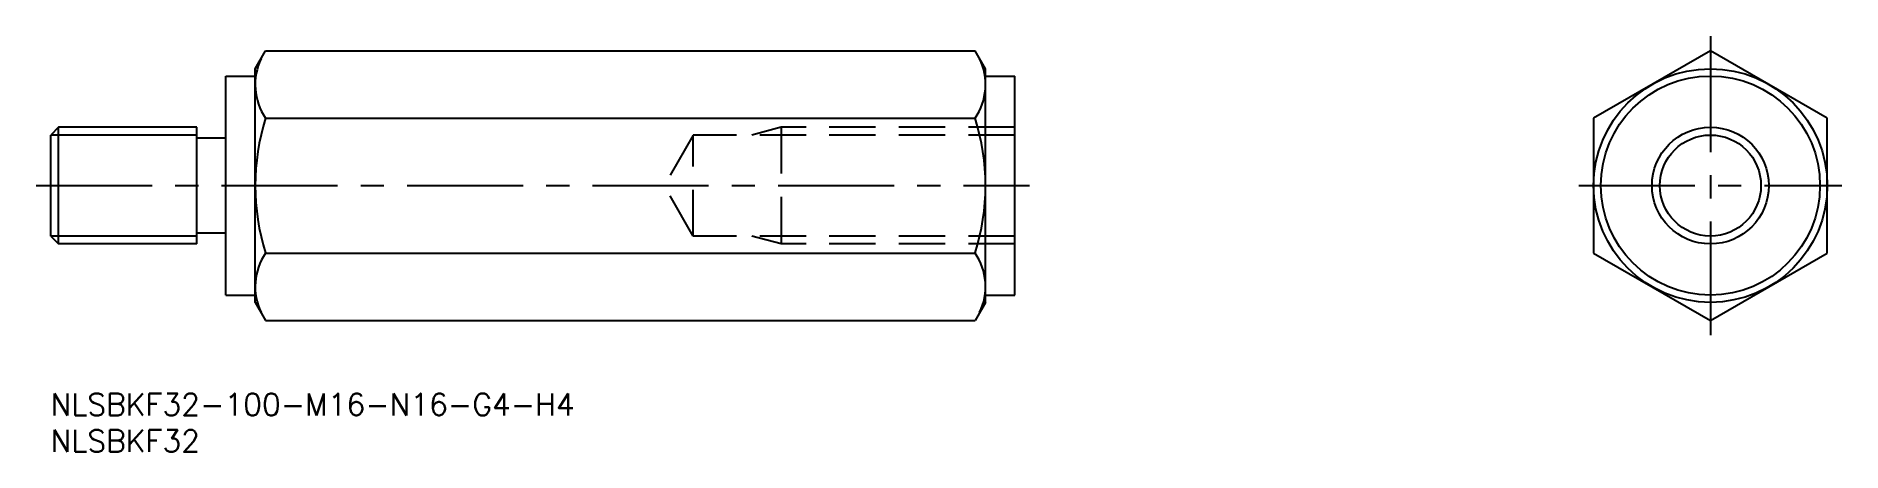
# Model space of a CAD drawing. Extents: x -2 to 245, y -8 to 49.
import ezdxf

# ---------------------------------------------------------------- set-up
doc = ezdxf.new("R2010")
doc.units = 0
doc.header["$LTSCALE"] = 0.5
doc.linetypes.add('CENTER', pattern=[50.8, 31.75, -6.35, 6.35, -6.35])
doc.linetypes.add('DASHED', pattern=[19.05, 12.7, -6.35])
for name, color, linetype in [('MSM_CENTER', 1, 'CENTER'), ('MSM_CONTINUOUS', 7, 'CONTINUOUS'), ('MSM_DASHED', 4, 'DASHED'), ('MSM_NARROW', 5, 'CONTINUOUS'), ('MSM_PART_NUMBER', 7, 'CONTINUOUS')]:
    doc.layers.add(name, color=color, linetype=linetype)
doc.styles.get("Standard").update_dxf_attribs({"font": 'txt.shx', "height": 3, "bigfont": 'bigfont.shx'})

# ---------------------------------------------------------------- blocks, each defined once
blk = doc.blocks.new('*U4')
at = {"layer": 'MSM_PART_NUMBER'}
blk.add_text('NLSBKF32-100-M16-N16-G4-H4', height=3, dxfattribs=at).set_placement((0, -3))
blk = doc.blocks.new('*U5')
at = {"layer": 'MSM_PART_NUMBER'}
blk.add_text('NLSBKF32', height=3, dxfattribs=at).set_placement((0, -8))

msp = doc.modelspace()

# ---------------------------------------------------------------- linework, layer by layer
at = {"layer": 'MSM_CENTER'}
for p, q in [((227.26, 48.95), (227.26, 8)), ((-2, 28.48), (134, 28.48)), ((209.26, 28.48), (245.26, 28.48))]:
    msp.add_line(p, q, dxfattribs=at)
at = {"layer": 'MSM_CONTINUOUS'}
for p, q in [((28, 44.48), (29.43, 46.95)), ((29.43, 46.95), (126.57, 46.95)), ((128, 44.48), (126.57, 46.95)), ((227.26, 46.95), (211.26, 37.71)), ((243.26, 37.71), (227.26, 46.95)), ((24, 13.48), (24, 43.48)), ((24, 43.48), (28, 43.48)), ((28, 12.48), (28, 44.48)), ((128, 12.48), (128, 44.48)), ((128, 43.48), (132, 43.48)), ((132, 13.48), (132, 43.48)), ((29.43, 37.71), (126.57, 37.71)), ((211.26, 37.71), (211.26, 19.24)), ((243.26, 19.24), (243.26, 37.71)), ((1.08, 36.48), (0, 35.39)), ((0, 21.56), (0, 35.39)), ((20, 36.48), (1.08, 36.48)), ((1.08, 20.48), (1.08, 36.48)), ((20, 20.48), (20, 36.48)), ((24, 34.98), (20, 34.98)), ((0, 21.56), (1.08, 20.48)), ((20, 20.48), (1.08, 20.48)), ((24, 21.98), (20, 21.98)), ((29.43, 19.24), (126.57, 19.24)), ((211.26, 19.24), (227.26, 10)), ((227.26, 10), (243.26, 19.24)), ((24, 13.48), (28, 13.48)), ((28, 12.48), (29.43, 10)), ((128, 12.48), (126.57, 10)), ((127.92, 13.48), (132, 13.48)), ((29.43, 10), (126.57, 10))]:
    msp.add_line(p, q, dxfattribs=at)
for radius in [16, 15, 6.92]:
    msp.add_circle((227.26, 28.48), radius, dxfattribs=at)
for centre, radius, start, end in [((36.18, 42.33), 8.18, 154.3842, 214.3842), ((119.82, 42.33), 8.18, 325.6158, 25.6158), ((58.57, 28.48), 30.57, 162.412, 197.588), ((97.43, 28.48), 30.57, 342.412, 17.588), ((36.18, 14.62), 8.18, 145.6158, 205.6158), ((119.82, 14.62), 8.18, 334.3842, 34.3842)]:
    msp.add_arc(centre, radius, start, end, dxfattribs=at)
at = {"layer": 'MSM_DASHED'}
for p, q in [((87.99, 35.39), (84, 28.48)), ((87.99, 21.56), (87.99, 35.39)), ((132, 35.39), (87.99, 35.39)), ((100, 36.48), (96, 35.39)), ((132, 36.48), (100, 36.48)), ((100, 36.48), (100, 20.48)), ((87.99, 21.56), (84, 28.48)), ((132, 21.56), (87.99, 21.56)), ((100, 20.48), (96, 21.56)), ((132, 20.48), (100, 20.48))]:
    msp.add_line(p, q, dxfattribs=at)
at = {"layer": 'MSM_NARROW'}
for p, q in [((20, 35.39), (0, 35.39)), ((20, 21.56), (0, 21.56))]:
    msp.add_line(p, q, dxfattribs=at)
msp.add_circle((227.26, 28.48), 8, dxfattribs=at)

# ---------------------------------------------------------------- block references
at = {"layer": 'MSM_CONTINUOUS'}
for name in ['*U4', '*U5']:
    msp.add_blockref(name, (0, 0), dxfattribs=at)

doc.saveas('drawing.dxf')
